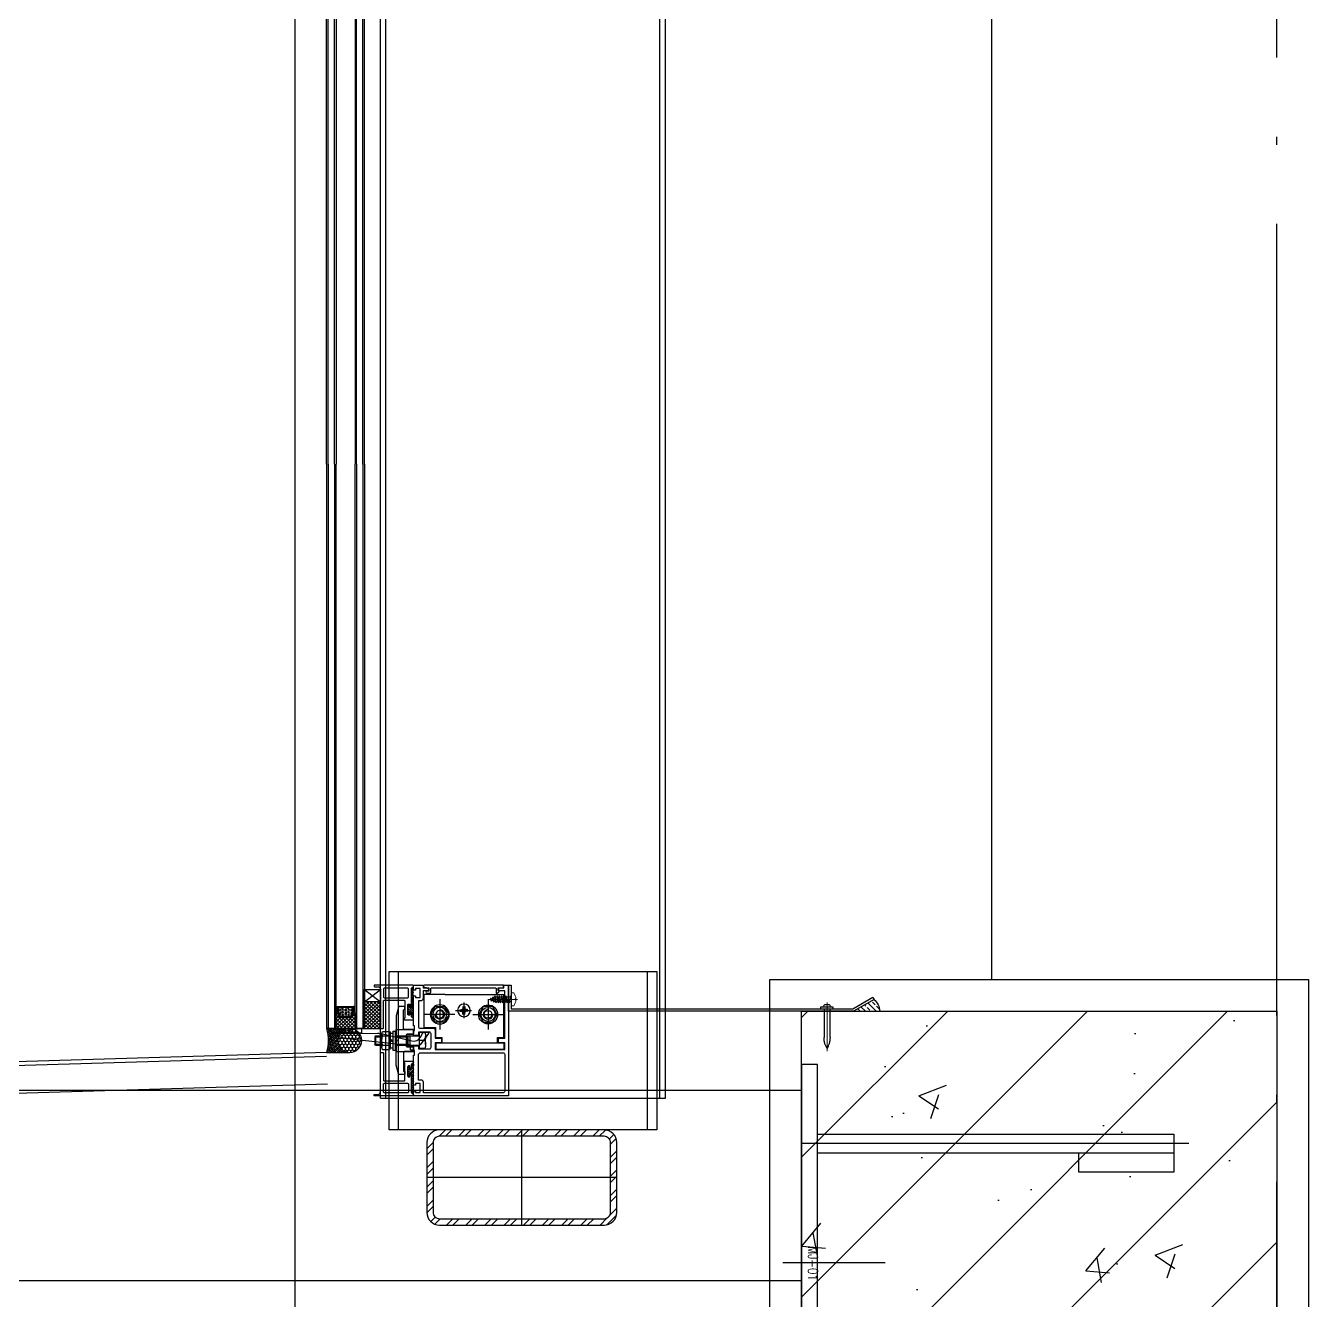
# Model space of a CAD drawing. Extents: x 6843040 to 15500510, y -6507076 to -4940511.
# Drawn here: x 7687788 to 7688598, y -6176066 to -6175262 of the extents above; entities that cross this region are included whole.
import ezdxf
from ezdxf.enums import TextEntityAlignment as Align

# ---------------------------------------------------------------- set-up
doc = ezdxf.new("R2010")
doc.units = 0
doc.header["$LTSCALE"] = 1000
doc.header["$MEASUREMENT"] = 0
for name, pattern in [('ACAD_ISO04W100', [30.5, 24, -3, 0.5, -3]), ('CENTER', [50.8, 31.75, -6.35, 6.35, -6.35]), ('CONTINOUS', [0]), ('DASHED', [0.75, 0.5, -0.25]), ('DOTE', [2.42, 2, -0.2, 0.02, -0.2]), ('HIDDEN', [0.375, 0.25, -0.125])]:
    doc.linetypes.add(name, pattern=pattern)
for name, color, linetype in [('-07B2-附件', 8, 'Continuous'), ('1', 1, 'Continuous'), ('CENTER中心线层', 1, 'CENTER'), ('DOTE', 8, 'DOTE'), ('E_LINE_1', 1, 'Continuous'), ('FASTENER紧固件', 2, 'Continuous'), ('FRSTENER紧固件', 2, 'Continuous'), ('GC', 3, 'Continuous'), ('LT-dim 120', 253, 'Continuous'), ('LT-dim 20', 253, 'Continuous'), ('LT-dim 5', 3, 'Continuous'), ('LT-dim 50', 253, 'Continuous'), ('LT-dim 8', 253, 'Continuous'), ('LT-Fill-玻璃1', 14, 'Continuous'), ('LT-中线', 6, 'Continuous'), ('LT-文字标注', 7, 'Continuous'), ('LT-玻璃', 4, 'Continuous'), ('LT-细线', 1, 'Continuous'), ('LT-铝板', 31, 'Continuous'), ('PJ', 25, 'Continuous'), ('plan-1', 40, 'Continuous'), ('PUB_HATCH', 8, 'Continuous'), ('XC', 61, 'Continuous'), ('XX', 8, 'DASHED'), ('ZX', 1, 'CENTER'), ('定位线', 1, 'Continuous'), ('实体', 7, 'Continuous'), ('密封胶填充', 111, 'Continuous'), ('批荡层', 213, 'Continuous'), ('泡沫棒填充', 71, 'Continuous'), ('紧固件', 40, 'Continuous'), ('金属填充', 9, 'Continuous')]:
    doc.layers.add(name, color=color, linetype=linetype)
for name, color, linetype, lineweight in [('002CEN', 1, 'CENTER', 13), ('003DOT', 253, 'HIDDEN', 13), ('009CON', 6, 'CONTINOUS', 15)]:
    doc.layers.add(name, color=color, linetype=linetype, lineweight=lineweight)
doc.styles.add('LT-文字标注', font='romans.shx', dxfattribs={"width": 0.8, "bigfont": 'gbhzfs.shx'})

# ---------------------------------------------------------------- blocks, each defined once
blk = doc.blocks.new('*U224')
at = {"layer": 'GC', "color": 8, "linetype": 'HIDDEN', "ltscale": 20}
for p, q in [((35.19, -1554.58), (35.19, 363.92)), ((208.19, -1554.58), (208.19, 363.92))]:
    blk.add_line(p, q, dxfattribs=at)
at = {"layer": 'LT-玻璃', "color": 8}
for p, q in [((-1.31, -1554.58), (-1.31, -7.5)), ((2.69, -1554.58), (2.69, -7.5)), ((16.69, -1554.58), (16.69, -7.5)), ((20.69, -1554.58), (20.69, -7.5))]:
    blk.add_line(p, q, dxfattribs=at)
at = {"layer": 'LT-玻璃', "color": 150}
for points in [[(-2.31, -1554.58), (-2.31, -8.5), (-1.31, -7.5), (2.69, -7.5), (3.69, -8.5), (3.69, -1554.58)], [(21.69, -1554.58), (21.69, -8.5), (20.69, -7.5), (16.69, -7.5), (15.69, -8.5), (15.69, -1554.58)]]:
    blk.add_lwpolyline(points, dxfattribs=at)
at = {"layer": 'LT-铝板'}
for p, q in [((31.69, -1554.58), (31.69, 363.92)), ((211.69, -1554.58), (211.69, 363.92))]:
    blk.add_line(p, q, dxfattribs=at)
blk = doc.blocks.new('LT-BLK-20221110170712', base_point=(70366.62, 148976.21))
at = {"layer": 'LT-铝板'}
blk.add_lwpolyline([(70377.32, 148988.71), (70366.82, 148988.71, 0.414214), (70366.32, 148988.21), (70366.32, 148986.21, 0.414214), (70366.82, 148985.71), (70370.32, 148985.71, -0.414214), (70370.82, 148985.21), (70370.82, 148981.71), (70370.82, 148978.21, -0.414214), (70370.32, 148977.71), (70366.82, 148977.71, 0.414214), (70366.32, 148977.21), (70366.32, 148975.21, 0.414214), (70366.82, 148974.71), (70372.32, 148974.71, -0.414214), (70372.82, 148974.21), (70372.82, 148962.71, -0.414214), (70372.32, 148962.21, 0.414214), (70371.82, 148961.71), (70371.82, 148960.71, 0.414214), (70372.32, 148960.21), (70375.33, 148960.21, 0.339454), (70375.81, 148960.58), (70377.32, 148966.21), (70377.32, 148981.21), (70376.82, 148981.71), (70377.32, 148982.21)], format="xyb", close=True, dxfattribs=at)
blk = doc.blocks.new('LT-BLK-20221110170731', base_point=(70370.08, 148951.27))
at = {"layer": 'LT-铝板'}
for points in [[(70391.52, 148949.71, 0.414214), (70391.02, 148950.21), (70389.02, 148950.21, -0.414214), (70387.52, 148951.71), (70387.52, 148976.21, 0.414214), (70387.02, 148976.71), (70386.02, 148976.71, 0.414214), (70385.52, 148976.21), (70385.52, 148959.21, -0.414214), (70385.02, 148958.71), (70372.62, 148958.71, -0.414214), (70372.12, 148959.21), (70372.12, 148969.84, -0.267949), (70372.37, 148970.28, 0.267949), (70372.62, 148970.71), (70372.62, 148970.71, 0.414214), (70372.12, 148971.21), (70367.37, 148971.21, 0.414214), (70366.62, 148970.46), (70366.62, 148970.46, 0.402543), (70367.34, 148969.71, -0.402543), (70367.82, 148969.21), (70367.82, 148967.21, 0.414214), (70368.32, 148966.71, 0.414214), (70368.82, 148967.21), (70368.82, 148967.71, -0.414214), (70369.32, 148968.21), (70369.62, 148968.21, -0.414214), (70370.12, 148967.71), (70370.12, 148961.71, -0.414214), (70369.62, 148961.21), (70369.32, 148961.21, -0.414214), (70368.82, 148961.71), (70368.82, 148962.21, 0.414214), (70368.32, 148962.71), (70368.32, 148962.71, 0.414214), (70367.82, 148962.21), (70367.82, 148951.21, -0.402543), (70367.34, 148950.71, 0.402543), (70366.62, 148949.96, 0.414214), (70367.37, 148949.21), (70391.02, 148949.21, 0.414214)], [(70385.02, 148951.21, 0.414214), (70385.52, 148951.71), (70385.52, 148956.71, 0.414214), (70385.02, 148957.21), (70370.32, 148957.21, 0.414214), (70369.82, 148956.71), (70369.82, 148951.71, 0.414214), (70370.32, 148951.21)]]:
    blk.add_lwpolyline(points, format="xyb", close=True, dxfattribs=at)
blk = doc.blocks.new('LT-BLK-20221110171121', base_point=(70395.52, 148950.21))
at = {"layer": '1'}
h = blk.add_hatch(dxfattribs=at)
h.set_pattern_fill('ANSI37', color=252, scale=0.5, angle=-180, style=0)
h.set_pattern_definition([(315, (70258.9578, 147994.0747), (-1.122532, -1.122532), []), (225, (70258.9578, 147994.0747), (-1.122532, 1.122532), [])])
h.paths.add_polyline_path([(70387.52, 148973.71), (70387.52, 148956.71), (70397.52, 148956.71), (70397.52, 148973.71)])
at = {"layer": '1', "color": 252}
for p, q in [((70397.52, 148948.91), (70387.52, 148956.71)), ((70397.52, 148956.71), (70387.52, 148948.91)), ((70397.52, 148948.91), (70387.52, 148956.71)), ((70397.52, 148956.71), (70387.52, 148948.91))]:
    blk.add_line(p, q, dxfattribs=at)
at = {"layer": 'LT-细线'}
for points in [[(70397.52, 148972.71), (70398.52, 148973.71), (70387.52, 148973.71)], [(70397.52, 148972.71), (70397.52, 148948.91), (70387.52, 148948.91), (70387.52, 148973.71)], [(70387.52, 148956.71), (70397.52, 148956.71)]]:
    blk.add_lwpolyline(points, dxfattribs=at)
blk = doc.blocks.new('LT-BLK-20221110170740', base_point=(70370.12, 148964.71))
at = {"layer": 'LT-细线', "lineweight": 25}
blk.add_lwpolyline([(70366.52, 148952.21), (70366.52, 148951.41, 0.414214), (70366.72, 148951.21), (70367.62, 148951.21, 0.414214), (70367.82, 148951.41), (70367.82, 148963.16, -0.414214), (70367.97, 148963.31), (70369.02, 148963.31, -0.487404), (70369.12, 148963.16), (70369.12, 148961.96, 0.414214), (70369.27, 148961.81), (70369.97, 148961.81, 0.414214), (70370.12, 148961.96), (70370.12, 148967.46, 0.414214), (70369.97, 148967.61), (70369.27, 148967.61, 0.414214), (70369.12, 148967.46), (70369.12, 148966.26, -0.487404), (70369.02, 148966.11), (70367.97, 148966.11, -0.414214), (70367.82, 148966.26), (70367.82, 148969.01, 0.414214), (70367.62, 148969.21), (70366.72, 148969.21, 0.414214), (70366.52, 148969.01), (70366.52, 148968.21, -0.287157), (70366.52, 148966.21, -0.287157), (70366.52, 148964.21, -0.287157), (70366.52, 148962.21, -0.287157), (70366.52, 148960.21, -0.287157), (70366.52, 148958.21, -0.287157), (70366.52, 148956.21, -0.287157), (70366.52, 148954.21, -0.287157)], format="xyb", close=True, dxfattribs=at)
blk = doc.blocks.new('LT-BLK-20221110170832', base_point=(70370.12, 148964.71))
at = {"layer": '1'}
h = blk.add_hatch(dxfattribs=at)
h.set_pattern_fill('ANSI31', color=252, scale=0.3, angle=-180, style=0)
h.set_pattern_definition([(315, (69125.05355, 144959.7555), (-0.6735192, -0.6735192), [])])
h.paths.add_polyline_path([(70367.82, 148963.16, -0.414214), (70367.97, 148963.31), (70369.02, 148963.31, -0.487404), (70369.12, 148963.16), (70369.12, 148961.96, 0.414214), (70369.27, 148961.81), (70369.97, 148961.81, 0.414214), (70370.12, 148961.96), (70370.12, 148967.46, 0.414214), (70369.97, 148967.61), (70369.27, 148967.61, 0.414214), (70369.12, 148967.46), (70369.12, 148966.26, -0.487404), (70369.02, 148966.11), (70367.97, 148966.11, -0.414214), (70367.82, 148966.26), (70367.82, 148969.01, 0.414214), (70367.62, 148969.21), (70366.72, 148969.21, 0.414214), (70366.52, 148969.01), (70366.52, 148968.21, -0.287157), (70366.52, 148966.21, -0.287157), (70366.52, 148964.21, -0.287157), (70366.52, 148962.21, -0.287157), (70366.52, 148960.21, -0.287157), (70366.52, 148958.21, -0.287157), (70366.52, 148956.21, -0.287157), (70366.52, 148954.21, -0.287157), (70366.52, 148952.21), (70366.52, 148951.41, 0.414214), (70366.72, 148951.21), (70367.62, 148951.21, 0.414214), (70367.82, 148951.41)])
at = {"layer": 'LT-细线'}
blk.add_blockref('LT-BLK-20221110170740', (70370.12, 148964.71), dxfattribs=at)
blk = doc.blocks.new('LT-耐候密封胶缝')
at = {"layer": '密封胶填充'}
h = blk.add_hatch(dxfattribs=at)
h.set_pattern_fill('ANSI38', color=8, scale=0.04, angle=180, style=0)
h.set_pattern_definition([(225, (-9e-13, 6e-11), (0.0449013, -0.0449013), []), (315, (-9e-13, 6e-11), (0.134704, -0.0449013), [0.15875, -0.09525])])
edge = h.paths.add_edge_path()
edge.add_line((0.5, -1), (0.5, -0.02))
edge.add_arc((0, 1.798), 1.885, 254.6198, 285.3802, ccw=False)
edge.add_line((-0.5, -0.02), (-0.5, -1))
edge.add_arc((0, -1), 0.5, 0, 180, ccw=False)
at = {"layer": '泡沫棒填充'}
h = blk.add_hatch(dxfattribs=at)
h.set_pattern_fill('HONEY', color=8, scale=0.026667, angle=180, style=0)
h.set_pattern_definition([(180, (104.55329, -12.9341), (-0.127, -0.073323467), [0.08466667, -0.16933333]), (300, (104.55329, -12.9341), (0.126999985, -0.073323493), [0.08466667, -0.16933333]), (240, (104.55329, -12.9341), (-1.5e-08, -0.14664696), [-0.16933333, 0.08466667])])
h.paths.add_polyline_path([(0.5, -1, -1), (-0.5, -1, -1)])
at = {"layer": 'LT-细线'}
for points in [[(-0.5, -1), (-0.5, -0.02)], [(0.5, -0.02), (0.5, -1)]]:
    blk.add_lwpolyline(points, dxfattribs=at)
blk.add_lwpolyline([(-0.5, -0.02, 0.135029), (0.5, -0.02, 0.135029)], format="xyb", dxfattribs=at)
blk.add_circle((0, -1), 0.5, dxfattribs=at)
blk = doc.blocks.new('*U251')
at = {"layer": '-07B2-附件', "color": 6, "lineweight": -3}
for p, q in [((-5, 3.61), (-5, 0)), ((5, 0), (-5, 0)), ((-3, -15.1), (-3, 0)), ((0, 3.61), (0, 0)), ((0, 3.61), (0, 0)), ((3, -15.1), (3, 0)), ((5, 3.61), (5, 0)), ((-3, -6), (-2.4, -7.2)), ((3, -6), (-3, -6)), ((3, -7.2), (-3, -7.2)), ((-2.4, -15.1), (-2.4, -7.2)), ((3, -6), (2.4, -7.2)), ((2.4, -15.1), (2.4, -7.2)), ((6, -15.1), (-6, -15.1)), ((-6, -16.7), (-6, -15.1)), ((6, -16.7), (6, -15.1)), ((6, -16.7), (-6, -16.7)), ((-5.77, -23.11), (-5.77, -18.69)), ((-4.65, -18.3), (-4.65, -16.7)), ((4.65, -18.3), (-4.65, -18.3)), ((-4.33, -23.5), (4.33, -23.5)), ((3.9, -18.3), (-3.9, -18.3)), ((-3, -27.5), (-3, -23.5)), ((-2.88, -23.11), (-2.88, -18.69)), ((-2.4, -28.1), (-2.4, -23.5)), ((0, -18.3), (-0.92, -16.7)), ((0.92, -18.3), (0, -16.7)), ((2.4, -28.1), (2.4, -23.5)), ((2.89, -23.11), (2.89, -18.69)), ((3, -27.5), (3, -23.5)), ((4.65, -18.3), (4.65, -16.7)), ((5.78, -23.11), (5.78, -18.69)), ((3, -27.5), (-3, -27.5)), ((-3, -27.5), (-2.4, -28.1)), ((2.4, -28.1), (-2.4, -28.1)), ((3, -27.5), (2.4, -28.1))]:
    blk.add_line(p, q, dxfattribs=at)
blk.add_lwpolyline([(-2.5, 4.08), (2.5, 4.08)], dxfattribs=at)
for centre, radius, start, end in [((-2.5, -2.83), 6.91, 68.79398, 111.20602), ((2.5, -2.83), 6.91, 68.79398, 111.20602), ((-4.33, -21.19), 2.89, 60, 120), ((-4.33, -20.61), 2.89, 240, 300), ((0, -29.27), 10.97, 74.73852, 105.26148), ((0, -12.53), 10.97, 254.73852, 285.26148), ((4.33, -21.19), 2.89, 60, 120), ((4.33, -20.61), 2.89, 240, 300)]:
    blk.add_arc(centre, radius, start, end, dxfattribs=at)
blk = doc.blocks.new('*U167')
at = {"layer": 'CENTER中心线层', "ltscale": 3}
for p, q in [((5.23, 0), (-4.69, 0)), ((0, 4.99), (0, -4.98))]:
    blk.add_line(p, q, dxfattribs=at)
at = {"layer": 'FASTENER紧固件'}
for p, q in [((-2.48, 0.65), (-0.63, 0.38)), ((-2.06, 0.59), (-2.06, -0.59)), ((-1.56, 0.52), (-0.79, 0.79)), ((-0.52, 1.56), (-0.79, 0.79)), ((-0.79, 0.79), (-0.45, 0.45)), ((-0.65, 2.48), (-0.38, 0.63)), ((-0.63, 0.38), (-0.45, 0.45)), ((-0.63, -0.38), (-0.63, 0.38)), ((0.59, 2.06), (-0.59, 2.06)), ((-0.45, 0.45), (-0.38, 0.63)), ((-0.38, 0.63), (0.38, 0.63)), ((0.65, 2.48), (0.38, 0.63)), ((0.38, 0.63), (0.45, 0.45)), ((0.79, 0.79), (0.45, 0.45)), ((0.45, 0.45), (0.63, 0.38)), ((0.52, 1.56), (0.79, 0.79)), ((2.48, 0.65), (0.63, 0.38)), ((0.63, 0.38), (0.63, -0.38)), ((1.56, 0.52), (0.79, 0.79)), ((2.06, 0.59), (2.06, -0.59)), ((-2.48, -0.65), (-0.63, -0.38)), ((-1.56, -0.52), (-0.79, -0.79)), ((-0.79, -0.79), (-0.45, -0.45)), ((-0.52, -1.56), (-0.79, -0.79)), ((-0.65, -2.48), (-0.38, -0.63)), ((-0.45, -0.45), (-0.63, -0.38)), ((0.59, -2.06), (-0.59, -2.06)), ((-0.38, -0.63), (-0.45, -0.45)), ((0.38, -0.63), (-0.38, -0.63)), ((0.45, -0.45), (0.38, -0.63)), ((0.65, -2.48), (0.38, -0.63)), ((0.63, -0.38), (0.45, -0.45)), ((0.79, -0.79), (0.45, -0.45)), ((0.52, -1.56), (0.79, -0.79)), ((2.48, -0.65), (0.63, -0.38)), ((1.56, -0.52), (0.79, -0.79))]:
    blk.add_line(p, q, dxfattribs=at)
blk.add_circle((0, 0), 4, dxfattribs=at)
blk = doc.blocks.new('M6-W-F')
at = {"layer": 'PJ', "extrusion": (0.866025, -0.5, 0)}
for p, q in [((-3.02, 4.78), (-5.64, 0.22)), ((3.02, -4.78), (5.64, -0.22))]:
    blk.add_line(p, q, dxfattribs=at)
at = {"layer": 'PJ', "extrusion": (0, 1, 0)}
for p, q in [((2.63, 5), (-2.63, 5)), ((-2.63, -5), (2.63, -5))]:
    blk.add_line(p, q, dxfattribs=at)
at = {"layer": 'PJ', "extrusion": (0.866025, 0.5, 0)}
for p, q in [((5.64, 0.22), (3.02, 4.78)), ((-5.64, -0.22), (-3.02, -4.78))]:
    blk.add_line(p, q, dxfattribs=at)
at = {"layer": 'PJ'}
for radius in [6, 4.45, 2.46]:
    blk.add_circle((0, 0), radius, dxfattribs=at)
for radius, start, end in [(5.65, 177.73949, 182.26051), (5.65, 117.73949, 122.26051), (3, 275.72958, 185.72958), (5.65, 57.73949, 62.26051), (5.65, 357.73949, 2.26051), (5.65, 237.73949, 242.26051), (5.65, 297.73949, 302.26051)]:
    blk.add_arc((0, 0), radius, start, end, dxfattribs=at)
at = {"layer": 'ZX', "ltscale": 0.6, "extrusion": (1, 0, 0)}
blk.add_line((0, -9.53), (0, 9.52), dxfattribs=at)
at = {"layer": 'ZX', "ltscale": 0.6, "extrusion": (0, 1, 0)}
blk.add_line((9.52, 0), (-9.53, 0), dxfattribs=at)
blk = doc.blocks.new('LT-BLK-20240527212027', base_point=(-4578.66, 6644.87))
at = {"layer": 'LT-中线', "ltscale": 10}
for p, q in [((-4558.16, 6648.87), (-4601.16, 6648.87)), ((-4601.16, 6644.87), (-4601.16, 6648.87)), ((-4558.16, 6644.87), (-4601.16, 6644.87)), ((-4597.16, 6644.87), (-4597.16, 6641.37)), ((-4562.16, 6644.87), (-4562.16, 6641.37)), ((-4558.16, 6644.87), (-4558.16, 6648.87)), ((-4597.16, 6641.37), (-4601.16, 6641.37)), ((-4601.16, 6641.37), (-4601.16, 6614.37)), ((-4558.16, 6641.37), (-4562.16, 6641.37)), ((-4558.16, 6641.37), (-4558.16, 6635.12)), ((-4550.66, 6635.12), (-4558.16, 6635.12)), ((-4550.66, 6614.37), (-4550.66, 6635.12)), ((-4564.16, 6614.37), (-4601.16, 6614.37)), ((-4564.16, 6614.37), (-4550.66, 6614.37))]:
    blk.add_line(p, q, dxfattribs=at)
at = {"layer": 'FRSTENER紧固件', "xscale": -1, "rotation": 180}
blk.add_blockref('*U167', (-4575.91, 6624.37), dxfattribs=at)
at = {"layer": 'PJ'}
blk.add_blockref('M6-W-F', (-4591.16, 6626.87), dxfattribs=at)
at = {"layer": 'PJ', "xscale": -1}
blk.add_blockref('M6-W-F', (-4560.66, 6626.87), dxfattribs=at)
blk = doc.blocks.new('LT-BLK-20240527212049', base_point=(-4575.84, 6610.87))
at = {"layer": 'LT-铝板'}
blk.add_lwpolyline([(-4552.61, 6614.67, 1), (-4552.61, 6615.97), (-4554.06, 6615.97, 0.414214), (-4555.06, 6614.97), (-4555.06, 6613.07, -0.414214), (-4555.56, 6612.57), (-4595.76, 6612.57, -0.414214), (-4596.26, 6613.07), (-4596.26, 6615.97, 0.654649), (-4596.77, 6616.19), (-4598.02, 6615.03, 0.504901), (-4597.96, 6614.55), (-4597.56, 6614.32), (-4597.56, 6612.57), (-4600.66, 6612.57, 0.414214), (-4600.96, 6612.27), (-4600.96, 6611.17, 0.414214), (-4600.66, 6610.87), (-4551.02, 6610.87, 0.916331), (-4550.9, 6612.17), (-4553.76, 6612.67), (-4553.76, 6614.67)], format="xyb", close=True, dxfattribs=at)
blk = doc.blocks.new('LT-BLK-20240528090141', base_point=(2057.88, 290.46))
at = {"layer": 'XC'}
blk.add_line((2100.52, 295.56), (2059.25, 291.16), dxfattribs=at)
blk.add_lwpolyline([(2100.52, 295.56), (2107.6, 297.41, 0.340873), (2107.97, 297.9), (2107.97, 298.06, 0.414214), (2107.47, 298.56), (2079.19, 298.66, 0.057672), (2076.91, 298.39), (2057.51, 293.84, -0.325637), (2052.09, 296.13), (2050.47, 298.82, 0.266494), (2049.6, 299.31), (2047.43, 299.31, 0.613237), (2047.03, 298.52), (2052.23, 291.38, 0.239743), (2053.04, 290.96), (2055.88, 290.96, -0.414214), (2056.38, 290.46), (2056.38, 288.46, 0.414214), (2056.88, 287.96), (2057.88, 287.96, 0.414214), (2058.38, 288.46), (2058.38, 290.17, -0.374148), (2059.25, 291.16)], format="xyb", dxfattribs=at)
blk = doc.blocks.new('LT-BLK-20240528090345', base_point=(1986.38, 298.62))
at = {"layer": 'LT-细线'}
blk.add_lwpolyline([(1986.38, 301.56), (1986.38, 298.62), (2005.47, 298.56), (2005.48, 301.56), (1986.38, 301.56), (2005.47, 298.56), (1986.38, 298.62), (2005.48, 301.56)], dxfattribs=at)
blk = doc.blocks.new('LT-BLK-20240910160700', base_point=(-5089123.43, -205701.59))
at = {"layer": 'LT-铝板'}
for points in [[(-5089076.93, -205700.09), (-5089076.93, -205695.84), (-5089120.93, -205695.84), (-5089120.93, -205700.09), (-5089116.93, -205700.09), (-5089116.93, -205703.09), (-5089120.93, -205703.09), (-5089120.93, -205732.99), (-5089117.83, -205732.99, -1), (-5089117.83, -205734.79), (-5089120.43, -205734.79), (-5089120.43, -205736.59), (-5089123.43, -205736.59), (-5089123.43, -205666.59), (-5089063.43, -205666.59), (-5089063.43, -205669.84), (-5089064.63, -205669.84), (-5089064.63, -205668.79), (-5089067.63, -205668.79), (-5089067.63, -205674.39), (-5089064.63, -205674.39), (-5089064.63, -205673.34), (-5089063.43, -205673.34), (-5089063.43, -205687.09), (-5089063.43, -205687.09), (-5089063.43, -205690.09), (-5089063.43, -205690.09), (-5089063.43, -205692.34), (-5089063.93, -205692.34), (-5089063.93, -205695.34), (-5089063.43, -205695.34), (-5089063.43, -205698.34), (-5089066.43, -205698.34), (-5089066.43, -205696.34), (-5089073.43, -205696.34, 0.414214), (-5089074.43, -205697.34), (-5089074.43, -205705.84, 0.414214), (-5089073.43, -205706.84), (-5089066.43, -205706.84), (-5089066.43, -205704.84), (-5089063.43, -205704.84), (-5089063.43, -205707.84), (-5089063.93, -205707.84), (-5089063.93, -205710.84), (-5089063.43, -205710.84), (-5089063.43, -205729.84), (-5089064.63, -205729.84), (-5089064.63, -205728.79), (-5089067.63, -205728.79), (-5089067.63, -205734.39), (-5089064.63, -205734.39), (-5089064.63, -205733.34), (-5089063.43, -205733.34), (-5089063.43, -205736.59), (-5089069.43, -205736.59), (-5089069.43, -205734.79), (-5089072.03, -205734.79, -1), (-5089072.03, -205732.99), (-5089069.43, -205732.99), (-5089069.43, -205728.09, -0.414214), (-5089067.93, -205726.59), (-5089066.43, -205726.59), (-5089066.43, -205710.34, 0.414214), (-5089067.43, -205709.34), (-5089075.93, -205709.34, -0.414214), (-5089076.93, -205708.34), (-5089076.93, -205703.09), (-5089080.93, -205703.09), (-5089080.93, -205700.09)], [(-5089120.93, -205692.84), (-5089120.93, -205669.59, -0.414214), (-5089119.93, -205668.59), (-5089069.63, -205668.59), (-5089069.63, -205675.09, 0.414214), (-5089068.13, -205676.59), (-5089066.43, -205676.59), (-5089066.43, -205692.34, -0.414214), (-5089067.93, -205693.84), (-5089119.93, -205693.84, -0.414214)]]:
    blk.add_lwpolyline(points, format="xyb", close=True, dxfattribs=at)
blk = doc.blocks.new('LT-BLK-20240911085423', base_point=(-5300471.17, -313553.33))
at = {"color": 1, "linetype": 'ACAD_ISO04W100', "ltscale": 0.4}
for p, q in [((-5300226.61, -313478.3), (-5300471.17, -313478.3)), ((-5300483.06, -313553.33), (-5300418.39, -313553.33)), ((-5300226.61, -313628.33), (-5300471.17, -313628.33))]:
    blk.add_line(p, q, dxfattribs=at)
at = {"layer": 'GC', "color": 3}
blk.add_lwpolyline([(-5300461.17, -313678.33), (-5300461.17, -313428.33), (-5300471.17, -313428.33), (-5300471.17, -313678.33)], close=True, dxfattribs=at)
for points in [[(-5300461.17, -313472.3), (-5300236.17, -313472.3)], [(-5300236.17, -313472.3), (-5300236.17, -313496.3), (-5300296.17, -313496.3), (-5300296.17, -313484.3)], [(-5300461.17, -313622.33), (-5300236.17, -313622.33)], [(-5300236.17, -313622.33), (-5300236.17, -313646.33), (-5300296.17, -313646.33), (-5300296.17, -313634.33)]]:
    blk.add_lwpolyline(points, dxfattribs=at)
at = {"layer": 'GC', "ltscale": 3}
for points in [[(-5300236.17, -313484.3), (-5300461.17, -313484.3)], [(-5300236.17, -313634.33), (-5300461.17, -313634.33)]]:
    blk.add_lwpolyline(points, dxfattribs=at)
at = {"layer": 'LT-文字标注', "style": 'LT-文字标注', "width": 0.8}
blk.add_text('MJ-01', height=6, rotation=270, dxfattribs=at).set_placement((-5300468.81, -313564.99), align=Align.BOTTOM_RIGHT)
blk = doc.blocks.new('60×120×4扁钢通')
at = {"layer": '金属填充'}
h = blk.add_hatch(dxfattribs=at)
h.set_pattern_fill('ANSI32', color=256, scale=0.9, style=0)
h.set_pattern_definition([(45, (-3101.047, 354.31), (-6.061673, 6.061673), []), (45, (-3097.006, 354.31), (-6.061673, 6.061673), [])])
h.paths.add_polyline_path([(-52, 30, 0.414214), (-60, 22), (-60, -22, 0.414214), (-52, -30), (52, -30, 0.414214), (60, -22), (60, 22, 0.414214), (52, 30)])
h.paths.add_polyline_path([(52, 26, -0.414214), (56, 22), (56, -22, -0.414214), (52, -26), (-52, -26, -0.414214), (-56, -22), (-56, 22, -0.414214), (-52, 26)], flags=16)
for points in [[(-52, -30), (52, -30, 0.414214), (60, -22), (60, 22, 0.414214), (52, 30), (-52, 30, 0.414214), (-60, 22), (-60, -22, 0.414214)], [(-52, -26), (52, -26, 0.414214), (56, -22), (56, 22, 0.414214), (52, 26), (-52, 26, 0.414214), (-56, 22), (-56, -22, 0.414214)]]:
    blk.add_lwpolyline(points, format="xyb", close=True)
at = {"layer": '定位线', "linetype": 'CENTER', "ltscale": 30}
for p, q in [((0, 30), (0, -30)), ((-60, 0), (60, 0))]:
    blk.add_line(p, q, dxfattribs=at)
blk = doc.blocks.new('LT-BLK-20230218091845', base_point=(395239.09, 252820.69))
at = {"layer": 'LT-Fill-玻璃1'}
h = blk.add_hatch(dxfattribs=at)
h.set_pattern_fill('ANSI33', color=8, scale=0.75, style=0)
h.set_pattern_definition([(45, (0, 0), (-3.367596045, 3.367596045), []), (45, (3.3676, 0), (-3.367596045, 3.367596045), [2.38125, -1.190625])])
edge = h.paths.add_edge_path()
edge.add_line((395239.09, 252820.69), (395252.08, 252813.19))
edge.add_arc((395244.39, 252821.78), 11.52, 311.8286, 333.21054)
edge.add_arc((395244.39, 252821.78), 11.52, 333.21054, 354.59247)
edge.add_line((395255.86, 252820.69), (395239.09, 252820.69))
at = {"layer": 'LT-dim 5'}
blk.add_arc((395244.39, 252821.78), 11.52, 311.8286, 354.59247, dxfattribs=at)
blk = doc.blocks.new('LT-BLK-20240528163730', base_point=(-326528.04, 67956.23))
at = {"layer": 'LT-中线'}
for p, q in [((-326529.33, 67957.09), (-326536.83, 67944.1)), ((-326535.33, 67943.67), (-326528.04, 67956.23)), ((-326528.04, 67956.23), (-326529.33, 67957.09)), ((-326536.83, 67944.1), (-326536.83, 67911.34)), ((-326535.33, 67911.34), (-326535.33, 67943.67))]:
    blk.add_line(p, q, dxfattribs=at)
at = {"layer": 'LT-Fill-玻璃1', "rotation": 90.00000000172149}
blk.add_blockref('LT-BLK-20230218091845', (-326536.83, 67944.01), dxfattribs=at)
blk = doc.blocks.new('sd425')
at = {"layer": '实体', "color": 1, "linetype": 'CENTER', "lineweight": 18}
blk.add_line((-0.05, 3.92), (-0.05, -26.62), dxfattribs=at)
at = {"layer": '紧固件', "color": 40}
blk.add_lwpolyline([(4, 0), (-4, 0), (-4, 0.98), (4, 0.98)], close=True, dxfattribs=at)
blk.add_lwpolyline([(-3.5, 0.98, 0.342434), (-2.05, 2.11, -0.350221), (-1.56, 2.48), (1.57, 2.48, -0.341999), (2.05, 2.1, 0.348555), (3.5, 0.98)], format="xyb", dxfattribs=at)
at = {"layer": '紧固件', "color": 40, "linetype": 'HIDDEN', "ltscale": 2}
blk.add_lwpolyline([(1.87, 0), (1.87, -18, -0.131642), (-0.04, -24.99, -0.131531), (-1.93, -18), (-1.93, 0)], format="xyb", dxfattribs=at)
blk = doc.blocks.new('LT-BLK-20240528163734', base_point=(-326528.04, 67956.23))
at = {"rotation": 270}
blk.add_blockref('sd425', (-326535.33, 67927.36), dxfattribs=at)
at = {"layer": 'LT-dim 50'}
blk.add_blockref('LT-BLK-20240528163730', (-326528.04, 67956.23), dxfattribs=at)
blk = doc.blocks.new('*U246')
at = {"layer": '002CEN', "ltscale": 5}
blk.add_line((-4.05, 0), (14.74, 0), dxfattribs=at)
at = {"layer": '003DOT', "ltscale": 5}
for p, q in [((0, 4), (0, 1.75)), ((0, 1.75), (0, -2.31)), ((0, 1.69), (0.62, -1.55)), ((0, 0), (0.3, -2.11)), ((0.2, 1.55), (0.78, 1.55)), ((0.78, 1.55), (1.1, 2.11)), ((0.78, 1.55), (1.37, -1.55)), ((1.1, 2.11), (1.7, -2.11)), ((1.1, 2.11), (1.43, 1.55)), ((1.43, 1.55), (2.02, -1.55)), ((1.43, 1.55), (2.18, 1.55)), ((2.18, 1.55), (2.5, 2.11)), ((2.18, 1.55), (2.77, -1.55)), ((2.5, 2.11), (3.1, -2.11)), ((2.5, 2.11), (2.83, 1.55)), ((2.83, 1.55), (3.42, -1.55)), ((2.83, 1.55), (3.58, 1.55)), ((3.58, 1.55), (3.9, 2.11)), ((3.58, 1.55), (4.17, -1.55)), ((3.9, 2.11), (4.5, -2.11)), ((3.9, 2.11), (4.23, 1.55)), ((4.23, 1.55), (4.82, -1.55)), ((4.23, 1.55), (4.98, 1.55)), ((4.98, 1.55), (5.3, 2.11)), ((4.98, 1.55), (5.57, -1.55)), ((5.3, 2.11), (5.63, 1.55)), ((5.3, 2.11), (5.9, -2.11)), ((5.63, 1.55), (6.22, -1.55)), ((5.63, 1.55), (6.38, 1.55)), ((6.38, 1.55), (6.7, 2.11)), ((6.38, 1.55), (6.97, -1.55)), ((6.7, 2.11), (7.03, 1.55)), ((6.7, 2.11), (7.3, -2.11)), ((7.03, 1.55), (7.62, -1.55)), ((7.03, 1.55), (7.78, 1.55)), ((7.78, 1.55), (8.1, 2.11)), ((7.78, 1.55), (8.37, -1.55)), ((8.1, 2.11), (8.43, 1.55)), ((8.1, 2.11), (8.7, -2.11)), ((8.43, 1.55), (9.18, 1.55)), ((8.43, 1.55), (9.02, -1.55)), ((9.18, 1.55), (9.5, 2.11)), ((9.18, 1.55), (9.77, -1.55)), ((9.5, 2.11), (10.1, -2.11)), ((9.5, 2.11), (9.83, 1.55)), ((9.83, 1.55), (10.42, -1.55)), ((9.83, 1.55), (9.96, 1.55)), ((9.96, 1.55), (10.67, 1.25)), ((10.67, 1.25), (10.96, 1.74)), ((10.67, 1.25), (11.14, -1.06)), ((10.96, 1.74), (11.42, -1.55)), ((10.96, 1.74), (11.41, 0.95)), ((11.41, 0.95), (11.88, -0.75)), ((11.41, 0.95), (12.16, 0.64)), ((12.16, 0.64), (12.44, 1.13)), ((12.16, 0.64), (12.46, -0.51)), ((12.44, 1.13), (12.74, -1)), ((12.44, 1.13), (12.9, 0.33)), ((12.9, 0.33), (13.2, -0.21)), ((12.9, 0.33), (13.7, 0)), ((13.7, 0), (13.2, -0.21)), ((0, -2.31), (0, -4)), ((0.3, -2.11), (0.2, -2.11)), ((0.62, -1.55), (0.3, -2.11)), ((1.37, -1.55), (0.62, -1.55)), ((1.7, -2.11), (1.37, -1.55)), ((2.02, -1.55), (1.7, -2.11)), ((2.77, -1.55), (2.02, -1.55)), ((3.1, -2.11), (2.77, -1.55)), ((3.42, -1.55), (3.1, -2.11)), ((4.17, -1.55), (3.42, -1.55)), ((4.5, -2.11), (4.17, -1.55)), ((4.82, -1.55), (4.5, -2.11)), ((5.57, -1.55), (4.82, -1.55)), ((5.9, -2.11), (5.57, -1.55)), ((6.22, -1.55), (5.9, -2.11)), ((6.97, -1.55), (6.22, -1.55)), ((7.3, -2.11), (6.97, -1.55)), ((7.62, -1.55), (7.3, -2.11)), ((8.37, -1.55), (7.62, -1.55)), ((8.7, -2.11), (8.37, -1.55)), ((9.02, -1.55), (8.7, -2.11)), ((9.77, -1.55), (9.02, -1.55)), ((10.1, -2.11), (9.77, -1.55)), ((10.42, -1.55), (10.1, -2.11)), ((11.14, -1.06), (10.39, -1.37)), ((10.39, -1.37), (10.42, -1.55)), ((11.42, -1.55), (11.14, -1.06)), ((11.88, -0.75), (11.42, -1.55)), ((12.46, -0.51), (11.88, -0.75)), ((12.74, -1), (12.46, -0.51)), ((13.2, -0.21), (12.74, -1))]:
    blk.add_line(p, q, dxfattribs=at)
for centre, start, end in [((0.2, 1.75), 180, 270), ((0.2, -2.31), 90, 180)]:
    blk.add_arc(centre, 0.2, start, end, dxfattribs=at)
at = {"layer": '009CON'}
for p, q in [((-2.7, 0.4), (-3.09, 0.4)), ((-2.7, -0.4), (-2.7, 0.4)), ((-1.72, 4), (0, 4)), ((-3.09, -0.4), (-2.7, -0.4)), ((0, -4), (-1.72, -4))]:
    blk.add_line(p, q, dxfattribs=at)
for start, end in [(142.02013, 176.47188), (183.52812, 217.97987)]:
    blk.add_arc((3.4, 0), 6.5, start, end, dxfattribs=at)

msp = doc.modelspace()

# ---------------------------------------------------------------- hatches: boundary and pattern name
at = {"layer": '1'}
h = msp.add_hatch(dxfattribs=at)
h.set_pattern_fill('ANSI37', color=252, scale=0.5, angle=-180, style=0)
h.set_pattern_definition([(225, (14464687.4596, -6227417.2024), (1.12253201513, -1.12253201513), []), (315, (14464687.4596, -6227417.2024), (1.12253201513, 1.12253201513), [])])
h.paths.add_polyline_path([(7687986.62, -6175887.89), (7687985.12, -6175884.89), (7687984.12, -6175884.89), (7687984.12, -6175893.89), (7687983.12, -6175894.89), (7687997.12, -6175894.89), (7687996.12, -6175893.89), (7687996.12, -6175884.89), (7687995.12, -6175884.89), (7687993.62, -6175887.89)])
h = msp.add_hatch(dxfattribs=at)
h.set_pattern_fill('ANSI37', color=252, scale=0.1, angle=-180, style=0)
h.set_pattern_definition([(225, (14464687.45955, -6227417.2024), (0.224506403027, -0.224506403027), []), (315, (14464687.45955, -6227417.2024), (0.224506403027, 0.224506403027), [])])
h.paths.add_polyline_path([(7687996.12, -6175880.89), (7687995.12, -6175880.89), (7687995.12, -6175884.89), (7687996.12, -6175884.89)])
h.paths.add_polyline_path([(7687985.12, -6175880.89), (7687984.12, -6175880.89), (7687984.12, -6175884.89), (7687985.12, -6175884.89)])
h = msp.add_hatch(dxfattribs=at)
h.set_pattern_fill('HEX', color=252, scale=0.19, angle=-360, style=0)
h.set_pattern_definition([(360, (14464687.4596, -6227417.2024), (1e-15, 1.0448594), [0.60325, -1.2065]), (120, (14464687.4596, -6227417.2024), (-0.90487478378, -0.5224297), [0.60325, -1.2065]), (60, (14464688.0628, -6227417.2024), (-0.90487478378, 0.5224297), [0.60325, -1.2065])])
edge = h.paths.add_edge_path()
edge.add_line((7687994.62, -6175884.77), (7687993.42, -6175887.39))
edge.add_line((7687994.62, -6175884.77), (7687994.62, -6175881.39))
edge.add_line((7687994.62, -6175881.39), (7687985.62, -6175881.39))
edge.add_line((7687985.62, -6175881.39), (7687985.62, -6175884.77))
edge.add_line((7687985.62, -6175884.77), (7687986.93, -6175887.39))
edge.add_line((7687986.93, -6175887.39), (7687993.42, -6175887.39))
at = {"layer": 'PUB_HATCH'}
h = msp.add_hatch(dxfattribs=at)
h.set_pattern_fill('钢筋混凝土', color=256, scale=25, style=0)
h.set_pattern_definition([(45, (100, 0), (-44.19417382, 44.19417382), []), (50, (100, 0), (179.3150457, -15.6880337), [18.75, -206.25]), (355, (100, 0), (-34.6878334, 188.0480334), [15, -165]), (100.4514, (114.94, -1.3), (144.6273454, 172.3598855), [15.9350475, -175.285528]), (46.1842, (100, 50), (266.810262, -41.3797536), [28.125, -309.375]), (96.6356, (122.23, 46.55), (233.6656764, 243.529468), [23.902572, -262.92825]), (351.1842, (100, 50), (233.665486, 243.52965), [22.5, -247.5]), (21, (125, 37.5), (149.226763, -100.6547227), [18.75, -206.25]), (326, (125, 37.5), (60.828833, 181.2875113), [15, -165]), (71.4514, (137.44, 29.11), (210.055657, 80.6326242), [15.9350475, -175.285528]), (37.5, (100, 0), (3.03996383, 83.22346346), [0, -163, 0, -167.5, 0, -165.625]), (7.5, (100, 0), (65.7673844, 98.602928), [0, -95.5, 0, -159.25, 0, -63.125]), (327.5, (44.25, 0), (133.45560904, -5.63871793), [0, -62.5, 0, -195, 0, -258.75]), (317.5, (19.25, 0), (145.7965423, 25.0262456), [0, -81.25, 0, -129.5, 0, -183.75])])
h.paths.add_polyline_path([(7688578.12, -6175883.89), (7688578.12, -6176483.89), (7688278.12, -6176483.89), (7688278.12, -6175883.89)])

# ---------------------------------------------------------------- linework, layer by layer
at = {"color": 253}
msp.add_lwpolyline([(7687984.12, -6175884.89), (7687985.12, -6175884.89), (7687986.62, -6175887.89), (7687993.62, -6175887.89), (7687995.12, -6175884.89), (7687996.12, -6175884.89), (7687996.12, -6175893.89), (7687997.12, -6175894.89), (7687983.12, -6175894.89), (7687984.12, -6175893.89), (7687984.12, -6175884.89)], dxfattribs=at)
for points in [[(7687984.12, -6175880.89), (7687985.12, -6175880.89), (7687985.12, -6175884.89), (7687984.12, -6175884.89)], [(7687986.62, -6175887.89), (7687985.12, -6175884.89), (7687985.12, -6175880.89), (7687995.12, -6175880.89), (7687995.12, -6175884.89), (7687993.62, -6175887.89)], [(7687993.31, -6175887.39), (7687986.93, -6175887.39), (7687985.62, -6175884.77), (7687985.62, -6175881.39), (7687994.62, -6175881.39), (7687994.62, -6175884.77)], [(7687996.12, -6175880.89), (7687995.12, -6175880.89), (7687995.12, -6175884.89), (7687996.12, -6175884.89)]]:
    msp.add_lwpolyline(points, close=True, dxfattribs=at)
at = {"layer": 'DOTE', "ltscale": 0.25}
msp.add_line((7688578.12, -6180726.67), (7688578.12, -6149883.89), dxfattribs=at)
at = {"layer": 'E_LINE_1'}
msp.add_lwpolyline([(7688578.12, -6175883.89), (7688578.12, -6176483.89), (7688278.12, -6176483.89), (7688278.12, -6175883.89)], close=True, dxfattribs=at)
at = {"layer": 'GC', "color": 8, "linetype": 'HIDDEN', "ltscale": 20}
for p, q in [((7688015.62, -6175938.89), (7688015.62, -6175538.47)), ((7688188.62, -6175938.89), (7688188.62, -6175538.47))]:
    msp.add_line(p, q, dxfattribs=at)
at = {"layer": 'LT-中线'}
msp.add_lwpolyline([(7688281.1, -6175883.89), (7688093.12, -6175883.89), (7688093.12, -6175867.39), (7688094.62, -6175867.39), (7688094.62, -6175882.39), (7688280.67, -6175882.39)], dxfattribs=at)
at = {"layer": 'LT-玻璃', "color": 8}
for p, q in [((7687979.12, -6175538.47), (7687979.12, -6175894.89)), ((7687983.12, -6175538.47), (7687983.12, -6175894.89)), ((7687997.12, -6175538.47), (7687997.12, -6175894.89)), ((7688001.12, -6175538.47), (7688001.12, -6175894.89))]:
    msp.add_line(p, q, dxfattribs=at)
at = {"layer": 'LT-玻璃', "color": 150}
for points in [[(7687978.12, -6175538.47), (7687978.12, -6175893.89), (7687979.12, -6175894.89), (7687983.12, -6175894.89), (7687984.12, -6175893.89), (7687984.12, -6175538.47)], [(7688002.12, -6175538.47), (7688002.12, -6175893.89), (7688001.12, -6175894.89), (7687997.12, -6175894.89), (7687996.12, -6175893.89), (7687996.12, -6175538.47)]]:
    msp.add_lwpolyline(points, dxfattribs=at)
at = {"layer": 'LT-铝板'}
for p, q in [((7688012.12, -6175938.89), (7688012.12, -6175538.47)), ((7688192.12, -6175938.89), (7688192.12, -6175538.47)), ((7688012.12, -6175938.89), (7688192.12, -6175938.89))]:
    msp.add_line(p, q, dxfattribs=at)
for points in [[(7687978.12, -6175909.89), (7687178.12, -6175933.89), (7687178.12, -6176103.89), (7687978.12, -6176103.89), (7687978.12, -6176136.39), (7687998.12, -6176136.39)], [(7687978.19, -6175912.39), (7687180.62, -6175936.32), (7687180.62, -6176101.39), (7687980.62, -6176101.39), (7687980.62, -6176133.89), (7687998.12, -6176133.89)], [(7687978.72, -6175929.88), (7687198.12, -6175953.3), (7687198.12, -6176083.89), (7687998.12, -6176083.89), (7687998.12, -6176136.39)]]:
    msp.add_lwpolyline(points, dxfattribs=at)
at = {"layer": 'plan-1'}
msp.add_lwpolyline([(7688278.12, -6175933.89), (7686978.12, -6175933.89), (7686978.12, -6176053.89), (7688278.12, -6176053.89)], dxfattribs=at)
at = {"layer": 'XX', "linetype": 'HIDDEN', "ltscale": 2}
for points in [[(7688186.62, -6175958.89), (7688017.62, -6175958.89), (7688017.62, -6175858.89), (7688186.62, -6175858.89)], [(7688180.62, -6175958.89), (7688023.62, -6175958.89), (7688023.62, -6175858.89), (7688180.62, -6175858.89)]]:
    msp.add_lwpolyline(points, close=True, dxfattribs=at)
at = {"layer": '批荡层'}
for points in [[(7688298.12, -6149863.89), (7687958.12, -6149841.77), (7687958.12, -6178963.89)], [(7688398.12, -6174003.89), (7688398.12, -6175863.89)]]:
    msp.add_lwpolyline(points, dxfattribs=at)
msp.add_lwpolyline([(7688598.12, -6175863.89), (7688598.12, -6176503.89), (7688258.12, -6176503.89), (7688258.12, -6175863.89)], close=True, dxfattribs=at)

# ---------------------------------------------------------------- block references
at = {"layer": '-07B2-附件', "xscale": -1, "rotation": 270}
msp.add_blockref('*U251', (7688036.62, -6175902.39), dxfattribs=at)
msp.add_blockref('*U224', (7687980.43, -6173983.89))
at = {"rotation": 180}
msp.add_blockref('*U246', (7688094.62, -6175876.38), dxfattribs=at)
at = {"xscale": -1}
for name, p in [('LT-BLK-20240528090345', (7688000.12, -6175897.83)), ('LT-BLK-20240528090141', (7688031.62, -6175905.99))]:
    msp.add_blockref(name, p, dxfattribs=at)
at = {"layer": 'GC', "ltscale": 1000, "rotation": 180}
msp.add_blockref('60×120×4扁钢通', (7688101.43, -6175988.89), dxfattribs=at)
at = {"layer": 'LT-dim 120', "ltscale": 1000}
msp.add_blockref('LT-BLK-20240911085423', (7688278.12, -6176042.5), dxfattribs=at)
at = {"layer": 'LT-dim 20', "ltscale": 10, "rotation": 180}
for name, p in [('LT-BLK-20240527212049', (7688064.8, -6175867.39)), ('LT-BLK-20240527212027', (7688067.62, -6175903.89))]:
    msp.add_blockref(name, p, dxfattribs=at)
at = {"layer": 'LT-dim 50', "xscale": -1, "rotation": 270}
msp.add_blockref('LT-BLK-20240528163734', (7688323.01, -6175875.1), dxfattribs=at)
at = {"layer": 'LT-dim 8', "ltscale": 1000, "rotation": 180}
msp.add_blockref('LT-BLK-20240910160700', (7688093.12, -6175902.39), dxfattribs=at)
at = {"layer": 'LT-dim 8', "rotation": 180}
msp.add_blockref('LT-BLK-20221110171121', (7688004.12, -6175871.39), dxfattribs=at)
at = {"layer": 'LT-Fill-玻璃1', "rotation": 180}
for name, p in [('LT-BLK-20221110170731', (7688029.56, -6175869.45)), ('LT-BLK-20221110170712', (7688032.82, -6175896.89))]:
    msp.add_blockref(name, p, dxfattribs=at)
at = {"layer": 'LT-Fill-玻璃1', "xscale": -14.99939610215067, "yscale": 14.99939610215067, "zscale": 14.99939610215067, "rotation": 89.99852449144697}
msp.add_blockref('LT-耐候密封胶缝', (7687977.82, -6175902.39), dxfattribs=at)
at = {"layer": 'LT-Fill-玻璃1', "xscale": -1}
for name, p in [('LT-BLK-20221110170712', (7688032.82, -6175907.89)), ('LT-BLK-20221110170731', (7688029.56, -6175935.33))]:
    msp.add_blockref(name, p, dxfattribs=at)
at = {"layer": 'LT-细线', "rotation": 180}
msp.add_blockref('LT-BLK-20221110170832', (7688029.52, -6175882.89), dxfattribs=at)
at = {"layer": 'LT-细线', "xscale": -1}
msp.add_blockref('LT-BLK-20221110170832', (7688029.52, -6175921.89), dxfattribs=at)

doc.saveas('drawing.dxf')
